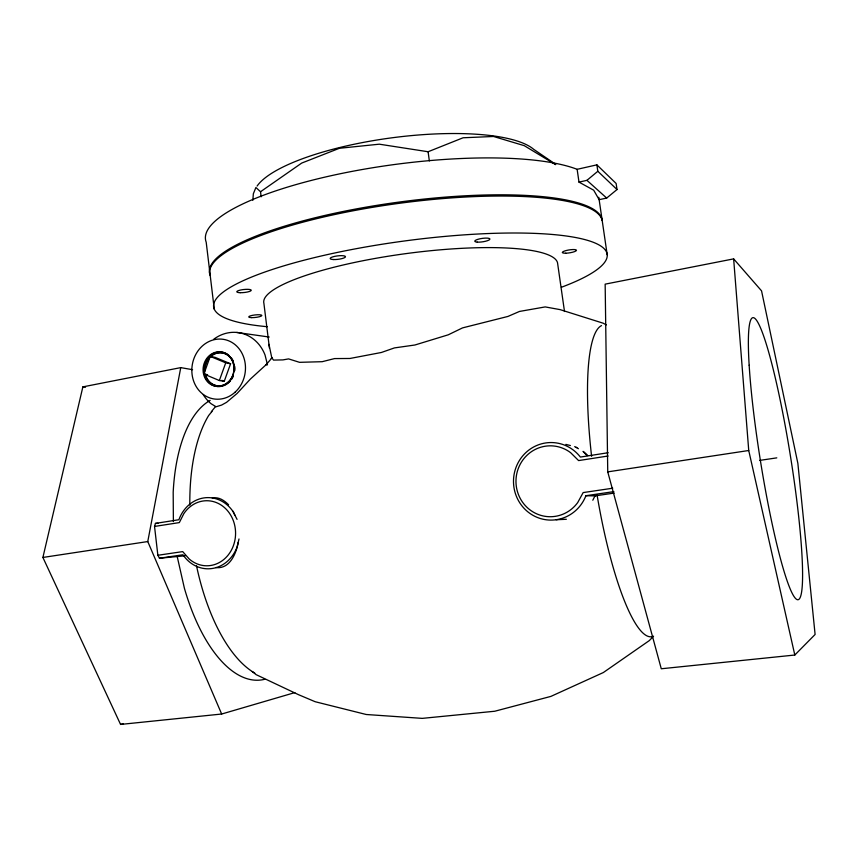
<?xml version="1.0" encoding="UTF-8"?>
<svg xmlns="http://www.w3.org/2000/svg" width="858" height="858" viewBox="0 0 858 858"><rect width="100%" height="100%" fill="white"/><g stroke="black" fill="none" stroke-linecap="round" stroke-linejoin="round"><path stroke-width="1.29" d="M252.842 200.322L253.346 193.769L255.898 187.505L260.532 191.731L261.154 196.782M238.159 542.546C236.197 553.775 229.601 569.39 215.755 567.556M294.852 692.599L221.654 714.028L147.769 541.559L180.759 367.621L192.567 369.691M221.654 714.028L120.56 724.431L42.9 557.453L82.872 386.872L180.759 367.621M239.007 538.974L237.151 546.836A35.596 31.499 90 0 1 212.098 568.511A35.596 31.499 90 0 1 182.969 554.772L159.47 558.226L157.861 555.276L154.537 526.447L155.448 523.391L178.882 519.734A35.596 31.499 90 0 1 232.872 511.304L237.065 519.38M203.882 374.034L210.231 356.402L215.154 357.378L230.588 363.771L224.228 381.349L219.348 380.534L203.882 374.034L207.604 374.678M219.348 380.534L225.74 362.827L230.588 363.771M592.803 500.225L594.98 495.881L614.253 493.071M203.26 394.68A39.479 35.092 -80.6 0 0 211.014 403.678L216.087 406.778L221.546 405.094L226.544 402.348L237.108 393.447L250.364 379.086L266.023 364.789L271.975 357.925L273.488 360.092L282.925 359.899L288.588 358.901L299.549 362.333L322.2 361.69L334.556 358.58L349.967 358.472L381.413 352.477L394.433 347.908L414.907 345.002L448.251 334.813L462.559 327.885L507.925 316.441L519.487 311.443L545.216 306.917L560.07 309.62L603.195 323.209L606.306 324.925M212.023 411.411L208.666 415.508A143.726 65.047 82 0 0 189.822 505.105M211.325 411.69L215.562 406.542M653.56 636.153L649.345 640.572L603.324 672.554L550.89 696.396L494.766 711.239L422.254 718.371L366.227 714.5L315.154 701.715L298.487 694.669L256.156 674.667L252.327 671.589M794.808 655.029L815.1 634.47L797.865 463.374L761.55 290.862L733.644 258.88L605.158 284.148L607.743 471.868L661.271 668.768L794.808 655.029L748.734 450.504L733.644 258.88M577.134 169.316L578.989 182.111L586.926 180.341L597.822 171.278L596.878 164.854L577.134 169.316A197.651 49.26 -7.6 0 0 348.144 172.147A197.651 49.26 -7.6 0 0 206.199 242.213L210.156 275.075A198.069 44.777 -7.6 0 1 395.077 202.617A198.069 44.777 -7.6 0 1 602.198 220.549L598.787 197.276M578.989 182.111L593.693 190.197L599.141 199.689L606.681 198.059L617.02 189.532L616.119 183.451L596.878 164.854M271.214 358.365L271.975 357.925M260.532 191.731L301.705 163.074L339.403 148.284L379.3 144.187L428.099 151.748L463.095 137.773L493.522 136.476L524.281 145.678L555.598 164.629M120.56 724.431L123.144 723.734M608.183 452.724L580.383 457.067A38.782 37.559 -88.8 0 0 522.93 455.652A38.782 37.559 -88.8 0 0 531.306 514.339A38.782 37.559 -88.8 0 0 585.907 495.72L613.867 491.623M154.537 526.447L179.322 522.597L183.859 513.61A32.54 28.786 -90 0 1 224.26 507.4A32.54 28.786 -90 0 1 229.622 553.088A32.54 28.786 -90 0 1 189.178 558.976L182.711 551.608L157.861 555.276M608.107 456.006L578.603 460.585L570.624 452.681A35.446 34.32 -88.7 0 0 522.715 460.21A35.446 34.32 -88.7 0 0 529.751 509.706A35.446 34.32 -88.7 0 0 577.713 502.563L583.161 492.578L612.762 488.213M42.9 557.453L147.769 541.559M607.743 471.868L748.734 450.504M759.577 460.414L776.801 457.861M185.178 555.791L159.47 558.226M556.113 519.744L566.334 519.283M155.448 523.391L158.011 523.326M212.269 498.015C218.715 496.643 224.281 500.418 228.593 504.761M585.907 495.72L595.409 495.892M266.023 364.789L267.492 364.843M82.872 386.872L85.521 387.226M236.754 332.443L269.197 337.033M565.851 444.39L570.398 445.538M210.231 356.402L225.74 362.827M221.857 380.351L224.228 381.349M576.104 447.361L578.421 448.702M555.673 164.339L533.676 149.313A143.758 39.65 -7.6 0 0 391.613 137.848A143.758 39.65 -7.6 0 0 257.1 186.068M586.926 180.341L606.681 198.059M597.822 171.278L617.02 189.532M587.151 455.652L583.054 451.394A37.763 36.669 -89.1 0 1 587.623 455.459M233.129 511.304L234.856 515.122M268.972 344.348L271.836 358.033M267.181 363.599L265.025 354.965A39.479 35.092 -80.6 0 0 213.685 339.296M177.198 556.52L184.384 588.17A143.136 66.302 82 0 0 264.8 679.257M607.196 254.762L602.359 221.654A198.091 44.627 -7.6 0 0 395.238 203.872A198.091 44.627 -7.6 0 0 210.296 276.169L214.275 309.17M564.5 311.497L557.518 262.709A148.252 29.816 -7.6 0 0 403.163 254A148.252 29.816 -7.6 0 0 263.899 303.357L269.433 348.08M428.099 151.748L429.343 160.939M173.38 521.578L173.187 492.181A143.136 66.302 82 0 1 210.167 400.386M254.762 673.08A143.726 65.047 82 0 1 196.493 565.669M652.488 636.55A157.69 32.336 81.2 0 1 597.093 495.087M591.602 456.317A157.69 32.336 81.2 0 1 601.512 325.622M230.266 381.038A17.374 15.39 -80.6 0 1 208.934 382.518A17.374 15.39 -80.6 0 1 207.464 358.73A17.374 15.39 -80.6 0 1 228.668 355.073M231.542 358.129A17.374 15.39 -80.6 0 1 233.162 360.939M234.642 366.28A17.374 15.39 -80.6 0 1 234.652 370.817M233.204 376.297A17.374 15.39 -80.6 0 1 231.596 379.268M204.644 372.115A16.667 14.768 -80.6 0 1 216.881 353.003A16.667 14.768 -80.6 0 1 233.859 365.336M234.019 366.409A16.667 14.768 -80.6 0 1 234.03 370.753M233.88 371.836A16.667 14.768 -80.6 0 1 219.852 385.853A16.667 14.768 -80.6 0 1 205.03 374.217M204.933 370.034A16.656 14.758 -80.6 0 1 220.678 352.745A16.656 14.758 -80.6 0 1 234.427 370.828M233.033 376.083A16.656 14.758 -80.6 0 1 218.307 385.928A16.656 14.758 -80.6 0 1 205.437 374.292M267.246 326.694A198.509 40.09 -7.6 0 1 269.766 270.334A198.509 40.09 -7.6 0 1 542.481 233.762A198.509 40.09 -7.6 0 1 561.4 287.258M574.645 446.643A37.763 36.669 -89.1 0 1 576.844 447.608M749.163 365.251A142.793 15.187 80.9 0 0 794.293 596.9A142.793 15.187 80.9 0 0 782.989 414.006A142.793 15.187 80.9 0 0 749.163 365.251M235.189 392.095A30.18 26.727 -80.6 0 0 228.678 340.808A30.18 26.727 -80.6 0 0 192.095 374.517A30.18 26.727 -80.6 0 0 235.189 392.095M228.013 382.389A17.385 15.401 -80.6 0 0 224.346 352.82A17.385 15.401 -80.6 0 0 203.217 372.168A17.385 15.401 -80.6 0 0 228.013 382.389M477.241 242.117A7.658 1.727 -8.3 0 0 489.746 239.457A7.658 1.727 -8.3 0 0 480.03 238.781A7.658 1.727 -8.3 0 0 477.241 242.117M251.694 317.632A6.607 1.266 -6.3 0 0 261.84 315.551A6.607 1.266 -6.3 0 0 252.295 315.369A6.607 1.266 -6.3 0 0 251.694 317.632M565.787 253.207A7.154 1.48 -9 0 0 576.469 250.322A7.154 1.48 -9 0 0 565.948 250.59A7.154 1.48 -9 0 0 565.787 253.207M333.312 259.534A7.701 1.737 -6.9 0 0 345.452 256.917A7.701 1.737 -6.9 0 0 334.792 256.349A7.701 1.737 -6.9 0 0 333.312 259.534M240.154 292.696A7.25 1.512 -6.1 0 0 251.244 290.336A7.25 1.512 -6.1 0 0 240.733 289.993A7.25 1.512 -6.1 0 0 240.154 292.696"/></g></svg>
